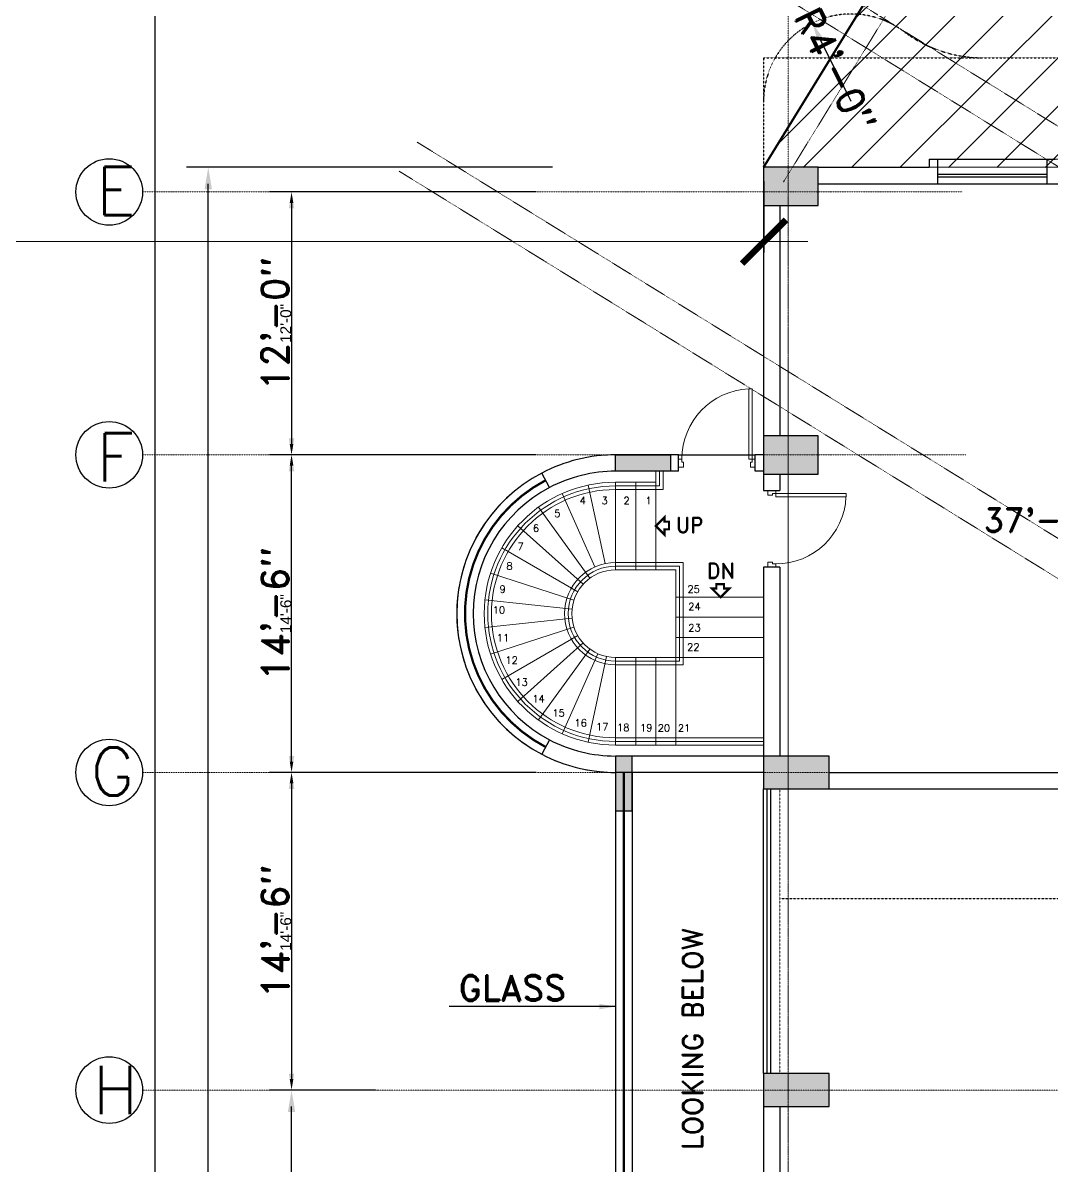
# Model space of a CAD drawing. Header units: inches. Extents: x -110725 to 51121, y 8404 to 44825.
# Drawn here: x -32664 to -32101, y 21767 to 22393 of the extents above; entities that cross this region are included whole.
import ezdxf
from ezdxf.enums import TextEntityAlignment as Align

# ---------------------------------------------------------------- set-up
doc = ezdxf.new("R2010")
doc.units = ezdxf.units.IN
doc.header["$LTSCALE"] = 0.1
doc.header["$MEASUREMENT"] = 0
doc.linetypes.add('CENTER', pattern=[2, 1.25, -0.25, 0.25, -0.25])
doc.linetypes.add('DASHED', pattern=[0.75, 0.5, -0.25])
doc.layers.get('0').update_dxf_attribs({"color": 1, "lineweight": 0})
doc.layers.get('Defpoints').update_dxf_attribs({"lineweight": 0})
for name, color, linetype, lineweight in [('CAR', 4, 'Continuous', 0), ('dim', 252, 'Continuous', 0), ('DOOR', 32, 'Continuous', 0), ('GRID', 8, 'CENTER', 0), ('stair', 5, 'Continuous', 0), ('terj block plan', 30, 'Continuous', 0), ('TEXT', 3, 'Continuous', 0), ('WALL', 7, 'Continuous', 0), ('WINDOW', 5, 'Continuous', 18)]:
    doc.layers.add(name, color=color, linetype=linetype, lineweight=lineweight)
for name, color, linetype in [('Column Hatch', 7, 'Continuous'), ('COLUMNS', 200, 'Continuous'), ('GF', 1, 'Continuous'), ('GFT', 4, 'Continuous'), ('GFW', 5, 'Continuous'), ('GREEN BELT', 80, 'Continuous'), ('HATCH SECTION', 252, 'Continuous'), ('PAIL', 10, 'Continuous')]:
    doc.layers.add(name, color=color, linetype=linetype)
doc.styles.add('EHSAN', font='arial.ttf', dxfattribs={"height": 54})
doc.styles.add('ROMAND', font='romand.shx')
doc.styles.get("Standard").update_dxf_attribs({"font": 'arial.ttf'})
doc.dimstyles.new('DIM', dxfattribs={"dimtxt": 15, "dimasz": 9, "dimexe": 0.25, "dimexo": 3, "dimgap": 0.125, "dimtad": 1, "dimdec": 3, "dimzin": 3, "dimdsep": 46, "dimlunit": 4, "dimtxsty": 'ROMAND', "dimcen": 0.125, "dimaunit": 1, "dimadec": 0, "dimazin": 0, "dimtfac": 0.75, "dimtdec": 3, "dimtix": 1, "dimtofl": 0, "dimtmove": 2, "dimatfit": 3, "dimfxl": 1, "dimtolj": 1, "dimtzin": 3, "dimarcsym": 1})
doc.dimstyles.new('DIM1', dxfattribs={"dimtxt": 54, "dimasz": 6, "dimexe": 6, "dimexo": 3, "dimgap": 1, "dimtad": 0, "dimzin": 0, "dimdsep": 46, "dimlunit": 4, "dimtxsty": 'EHSAN', "dimblk": 'ARCHTICK', "dimcen": 3, "dimdle": 6, "dimclrd": 4, "dimclre": 4, "dimclrt": 6, "dimadec": 0, "dimazin": 0, "dimtfac": 1, "dimtofl": 0, "dimtmove": 1, "dimatfit": 3, "dimldrblk": 'ARCHTICK', "dimfxl": 4, "dimtolj": 1, "dimtzin": 3, "dimlwd": -1, "dimlwe": -1, "dimarcsym": 0})

# ---------------------------------------------------------------- blocks, each defined once
blk = doc.blocks.new('*D62')
at = {"layer": 'Defpoints', "color": 0, "transparency": 16777216}
for p in [(-32517.35, 21808.28), (-32468.47, 21808.28), (-32478.92, 21634.28)]:
    blk.add_point(p, dxfattribs=at)
at = {"layer": 'dim', "color": 2, "lineweight": -2, "transparency": 16777216}
for p, q in [((-32474.47, 21808.28), (-32529.35, 21808.28)), ((-32484.92, 21634.28), (-32529.35, 21634.28))]:
    blk.add_line(p, q, dxfattribs=at)
at = {"layer": 'dim', "color": 4, "lineweight": -2, "transparency": 16777216}
blk.add_line((-32517.35, 21646.28), (-32517.35, 21796.28), dxfattribs=at)
at = {"layer": 'dim', "color": 4, "transparency": 16777216}
for points in [[(-32519.35, 21796.28), (-32515.35, 21796.28), (-32517.35, 21808.28)], [(-32519.35, 21646.28), (-32515.35, 21646.28), (-32517.35, 21634.28)]]:
    blk.add_solid(points, dxfattribs=at)
at = {"layer": 'dim', "color": 3, "transparency": 16777216, "insert": (-32523.47, 21721.28), "char_height": 12, "attachment_point": 5, "rotation": 90}
blk.add_mtext('\\A1;14\'-6"', dxfattribs=at)
blk = doc.blocks.new('*D65')
at = {"layer": 'Defpoints', "color": 0, "transparency": 16777216}
for p in [(-32380.37, 21982.28), (-32517.35, 21808.28), (-32468.47, 21808.28)]:
    blk.add_point(p, dxfattribs=at)
at = {"layer": 'dim', "color": 2, "lineweight": -2, "transparency": 16777216}
for p, q in [((-32386.37, 21982.28), (-32529.35, 21982.28)), ((-32474.47, 21808.28), (-32529.35, 21808.28))]:
    blk.add_line(p, q, dxfattribs=at)
at = {"layer": 'dim', "color": 4, "lineweight": -2, "transparency": 16777216}
blk.add_line((-32517.35, 21976.28), (-32517.35, 21814.28), dxfattribs=at)
at = {"layer": 'dim', "color": 4, "transparency": 16777216}
for points in [[(-32518.35, 21976.28), (-32516.35, 21976.28), (-32517.35, 21982.28)], [(-32518.35, 21814.28), (-32516.35, 21814.28), (-32517.35, 21808.28)]]:
    blk.add_solid(points, dxfattribs=at)
at = {"layer": 'dim', "color": 3, "transparency": 16777216, "insert": (-32520.47, 21895.28), "char_height": 6, "attachment_point": 5, "rotation": 90}
blk.add_mtext('\\A1;14\'-6"', dxfattribs=at)
blk = doc.blocks.new('*D66')
at = {"layer": 'Defpoints', "color": 0, "transparency": 16777216}
for p in [(-32517.35, 22156.28), (-32380.37, 22156.28), (-32380.37, 21982.28)]:
    blk.add_point(p, dxfattribs=at)
at = {"layer": 'dim', "color": 2, "lineweight": -2, "transparency": 16777216}
for p, q in [((-32386.37, 22156.28), (-32529.35, 22156.28)), ((-32386.37, 21982.28), (-32529.35, 21982.28))]:
    blk.add_line(p, q, dxfattribs=at)
at = {"layer": 'dim', "color": 4, "lineweight": -2, "transparency": 16777216}
blk.add_line((-32517.35, 21988.28), (-32517.35, 22150.28), dxfattribs=at)
at = {"layer": 'dim', "color": 4, "transparency": 16777216}
for points in [[(-32518.35, 22150.28), (-32516.35, 22150.28), (-32517.35, 22156.28)], [(-32518.35, 21988.28), (-32516.35, 21988.28), (-32517.35, 21982.28)]]:
    blk.add_solid(points, dxfattribs=at)
at = {"layer": 'dim', "color": 3, "transparency": 16777216, "insert": (-32520.47, 22069.28), "char_height": 6, "attachment_point": 5, "rotation": 90}
blk.add_mtext('\\A1;14\'-6"', dxfattribs=at)
blk = doc.blocks.new('*D94')
at = {"layer": 'Defpoints', "color": 0, "transparency": 16777216}
for p in [(-32562.97, 22313.78), (-32371.37, 22313.78), (-32371.37, 20755.28)]:
    blk.add_point(p, dxfattribs=at)
at = {"layer": 'dim', "color": 2, "lineweight": -2, "transparency": 16777216}
for p, q in [((-32377.37, 22313.78), (-32574.97, 22313.78)), ((-32377.37, 20755.28), (-32574.97, 20755.28))]:
    blk.add_line(p, q, dxfattribs=at)
at = {"layer": 'dim', "color": 4, "lineweight": -2, "transparency": 16777216}
blk.add_line((-32562.97, 20767.28), (-32562.97, 22301.78), dxfattribs=at)
at = {"layer": 'dim', "color": 4, "transparency": 16777216}
for points in [[(-32564.97, 22301.78), (-32560.97, 22301.78), (-32562.97, 22313.78)], [(-32564.97, 20767.28), (-32560.97, 20767.28), (-32562.97, 20755.28)]]:
    blk.add_solid(points, dxfattribs=at)
at = {"layer": 'dim', "color": 3, "transparency": 16777216, "insert": (-32573.6, 21534.53), "char_height": 12, "attachment_point": 5, "rotation": 90}
blk.add_mtext('\\A1;129\'-10{\\H0.750000x;\\S1/2;}"', dxfattribs=at)
blk = doc.blocks.new('*D101')
at = {"layer": 'Defpoints', "color": 0, "transparency": 16777216}
for p in [(-32380.37, 22300.28), (-32517.35, 22156.28), (-32380.37, 22156.28)]:
    blk.add_point(p, dxfattribs=at)
at = {"layer": 'dim', "color": 2, "lineweight": -2, "transparency": 16777216}
for p, q in [((-32386.37, 22300.28), (-32529.35, 22300.28)), ((-32386.37, 22156.28), (-32529.35, 22156.28))]:
    blk.add_line(p, q, dxfattribs=at)
at = {"layer": 'dim', "color": 4, "lineweight": -2, "transparency": 16777216}
blk.add_line((-32517.35, 22294.28), (-32517.35, 22162.28), dxfattribs=at)
at = {"layer": 'dim', "color": 4, "transparency": 16777216}
for points in [[(-32518.35, 22294.28), (-32516.35, 22294.28), (-32517.35, 22300.28)], [(-32518.35, 22162.28), (-32516.35, 22162.28), (-32517.35, 22156.28)]]:
    blk.add_solid(points, dxfattribs=at)
at = {"layer": 'dim', "color": 3, "transparency": 16777216, "insert": (-32520.47, 22228.28), "char_height": 6, "attachment_point": 5, "rotation": 90}
blk.add_mtext('\\A1;12\'-0"', dxfattribs=at)
blk = doc.blocks.new('D2')
for p, q in [((-3, 34.85), (-1.5, 34.85)), ((-3, 1.85), (-3, 34.85)), ((-1.5, 34.85), (-1.5, 1.85)), ((-34.5, 1.88), (-36, 1.88)), ((-36, 1.88), (-36, -1.88)), ((-34.5, 0.38), (-34.5, 1.88)), ((-33.75, 0.38), (-34.5, 0.38)), ((-33.75, -1.88), (-33.75, 0.38)), ((-1.5, 1.85), (-3, 1.85)), ((-2.25, 0.38), (-2.25, -1.88)), ((-1.5, 0.38), (-2.25, 0.38)), ((0, 1.88), (-1.5, 1.88)), ((-1.5, 1.88), (-1.5, 0.38)), ((0, -1.88), (0, 1.88)), ((-36, -1.88), (-33.75, -1.88)), ((-2.25, -1.88), (0, -1.88))]:
    blk.add_line(p, q)
blk.add_arc((-1.5, 1.88), 33, 92.6053, 180)
blk = doc.blocks.new('Ar')
at = {"const_width": 1.5}
blk.add_lwpolyline([(-4.5, 0), (-4.5, 3), (-1.5, 3), (-1.5, 6), (4.5, 0), (-1.5, -6), (-1.5, -2.25), (-4.5, -2.25)], close=True, dxfattribs=at)
blk = doc.blocks.new('_ArchTick')
at = {"color": 0, "linetype": 'ByBlock', "const_width": 0.15}
blk.add_lwpolyline([(-0.5, -0.5), (0.5, 0.5)], dxfattribs=at)
blk = doc.blocks.new('*D1820')
at = {"layer": 'Defpoints', "color": 0, "transparency": 16777216}
for p in [(-34505.55, 22309.46), (-32258.6, 22309.25), (-34505.55, 22273.07)]:
    blk.add_point(p, dxfattribs=at)
at = {"layer": 'dim', "color": 4, "transparency": 16777216}
for p, q in [((-34505.55, 22306.46), (-34505.55, 22267.07)), ((-32258.6, 22306.25), (-32258.6, 22267.07)), ((-34529.55, 22273.07), (-33494.26, 22273.07)), ((-32234.6, 22273.07), (-33269.89, 22273.07))]:
    blk.add_line(p, q, dxfattribs=at)
at = {"layer": 'dim', "color": 4, "transparency": 16777216, "xscale": 24, "yscale": 24, "zscale": 24, "rotation": 180}
blk.add_blockref('_ArchTick', (-34505.55, 22273.07), dxfattribs=at)
at = {"layer": 'dim', "color": 4, "transparency": 16777216, "xscale": 24, "yscale": 24, "zscale": 24}
blk.add_blockref('_ArchTick', (-32258.6, 22273.07), dxfattribs=at)
at = {"layer": 'dim', "color": 6, "transparency": 16777216, "insert": (-33382.08, 22273.07), "char_height": 54, "attachment_point": 5, "style": 'EHSAN'}
blk.add_mtext('\\A1;187\'-3"', dxfattribs=at)
blk = doc.blocks.new('*D3026')
at = {"layer": 'Defpoints', "color": 0, "transparency": 16777216}
for p in [(-32517.35, 21808.28), (-32468.47, 21808.28), (-32478.92, 21634.28)]:
    blk.add_point(p, dxfattribs=at)
at = {"layer": 'dim', "color": 0, "lineweight": -2, "transparency": 16777216}
for p, q in [((-32471.47, 21808.28), (-32517.6, 21808.28)), ((-32517.35, 21643.28), (-32517.35, 21799.28)), ((-32481.92, 21634.28), (-32517.6, 21634.28))]:
    blk.add_line(p, q, dxfattribs=at)
at = {"layer": 'dim', "color": 0, "transparency": 16777216}
for points in [[(-32518.85, 21799.28), (-32515.85, 21799.28), (-32517.35, 21808.28)], [(-32518.85, 21643.28), (-32515.85, 21643.28), (-32517.35, 21634.28)]]:
    blk.add_solid(points, dxfattribs=at)
at = {"layer": 'dim', "color": 0, "transparency": 16777216, "insert": (-32526.4, 21721.28), "char_height": 15, "attachment_point": 5, "rotation": 90, "style": 'ROMAND'}
blk.add_mtext('\\A1;14\'-6"', dxfattribs=at)
blk = doc.blocks.new('*D3029')
at = {"layer": 'Defpoints', "color": 0, "transparency": 16777216}
for p in [(-32380.37, 21982.28), (-32517.35, 21808.28), (-32468.47, 21808.28)]:
    blk.add_point(p, dxfattribs=at)
at = {"layer": 'dim', "color": 0, "lineweight": -2, "transparency": 16777216}
for p, q in [((-32383.37, 21982.28), (-32517.6, 21982.28)), ((-32517.35, 21973.28), (-32517.35, 21817.28)), ((-32471.47, 21808.28), (-32517.6, 21808.28))]:
    blk.add_line(p, q, dxfattribs=at)
at = {"layer": 'dim', "color": 0, "transparency": 16777216}
for points in [[(-32518.85, 21973.28), (-32515.85, 21973.28), (-32517.35, 21982.28)], [(-32518.85, 21817.28), (-32515.85, 21817.28), (-32517.35, 21808.28)]]:
    blk.add_solid(points, dxfattribs=at)
at = {"layer": 'dim', "color": 0, "transparency": 16777216, "insert": (-32526.4, 21895.28), "char_height": 15, "attachment_point": 5, "rotation": 90, "style": 'ROMAND'}
blk.add_mtext('\\A1;14\'-6"', dxfattribs=at)
blk = doc.blocks.new('*D3030')
at = {"layer": 'Defpoints', "color": 0, "transparency": 16777216}
for p in [(-32517.35, 22156.28), (-32380.37, 22156.28), (-32380.37, 21982.28)]:
    blk.add_point(p, dxfattribs=at)
at = {"layer": 'dim', "color": 0, "lineweight": -2, "transparency": 16777216}
for p, q in [((-32383.37, 22156.28), (-32517.6, 22156.28)), ((-32517.35, 21991.28), (-32517.35, 22147.28)), ((-32383.37, 21982.28), (-32517.6, 21982.28))]:
    blk.add_line(p, q, dxfattribs=at)
at = {"layer": 'dim', "color": 0, "transparency": 16777216}
for points in [[(-32518.85, 22147.28), (-32515.85, 22147.28), (-32517.35, 22156.28)], [(-32518.85, 21991.28), (-32515.85, 21991.28), (-32517.35, 21982.28)]]:
    blk.add_solid(points, dxfattribs=at)
at = {"layer": 'dim', "color": 0, "transparency": 16777216, "insert": (-32526.4, 22069.28), "char_height": 15, "attachment_point": 5, "rotation": 90, "style": 'ROMAND'}
blk.add_mtext('\\A1;14\'-6"', dxfattribs=at)
blk = doc.blocks.new('*D3060')
at = {"layer": 'Defpoints', "color": 0, "transparency": 16777216}
for p in [(-32562.97, 22313.78), (-32371.37, 22313.78), (-32371.37, 20755.28)]:
    blk.add_point(p, dxfattribs=at)
at = {"layer": 'dim', "color": 0, "lineweight": -2, "transparency": 16777216}
for p, q in [((-32374.37, 22313.78), (-32563.22, 22313.78)), ((-32562.97, 20764.28), (-32562.97, 22304.78)), ((-32374.37, 20755.28), (-32563.22, 20755.28))]:
    blk.add_line(p, q, dxfattribs=at)
at = {"layer": 'dim', "color": 0, "transparency": 16777216}
for points in [[(-32564.47, 22304.78), (-32561.47, 22304.78), (-32562.97, 22313.78)], [(-32564.47, 20764.28), (-32561.47, 20764.28), (-32562.97, 20755.28)]]:
    blk.add_solid(points, dxfattribs=at)
at = {"layer": 'dim', "color": 0, "transparency": 16777216, "insert": (-32576.22, 21534.53), "char_height": 15, "attachment_point": 5, "rotation": 90, "style": 'ROMAND'}
blk.add_mtext('\\A1;129\'-10{\\H0.75x;\\S1/2;}"', dxfattribs=at)
blk = doc.blocks.new('*D3067')
at = {"layer": 'Defpoints', "color": 0, "transparency": 16777216}
for p in [(-32232.16, 22392.8), (-32210.87, 22349.78)]:
    blk.add_point(p, dxfattribs=at)
at = {"layer": 'dim', "color": 0, "lineweight": -2, "transparency": 16777216}
blk.add_line((-32210.87, 22349.78), (-32228.17, 22384.73), dxfattribs=at)
at = {"layer": 'dim', "color": 0, "transparency": 16777216}
blk.add_solid([(-32226.83, 22385.4), (-32229.52, 22384.07), (-32232.16, 22392.8)], dxfattribs=at)
at = {"layer": 'dim', "color": 0, "transparency": 16777216, "insert": (-32219.39, 22366.98), "char_height": 15, "attachment_point": 5, "rotation": 296.32962, "style": 'ROMAND'}
blk.add_mtext('\\A1;R4\'-0"', dxfattribs=at)
blk = doc.blocks.new('*D3019')
at = {"layer": 'Defpoints', "color": 0, "transparency": 16777216}
for p in [(-32380.37, 22300.28), (-32517.35, 22156.28), (-32380.37, 22156.28)]:
    blk.add_point(p, dxfattribs=at)
at = {"layer": 'dim', "color": 0, "lineweight": -2, "transparency": 16777216}
for p, q in [((-32383.37, 22300.28), (-32517.6, 22300.28)), ((-32517.35, 22291.28), (-32517.35, 22165.28)), ((-32383.37, 22156.28), (-32517.6, 22156.28))]:
    blk.add_line(p, q, dxfattribs=at)
at = {"layer": 'dim', "color": 0, "transparency": 16777216}
for points in [[(-32518.85, 22291.28), (-32515.85, 22291.28), (-32517.35, 22300.28)], [(-32518.85, 22165.28), (-32515.85, 22165.28), (-32517.35, 22156.28)]]:
    blk.add_solid(points, dxfattribs=at)
at = {"layer": 'dim', "color": 0, "transparency": 16777216, "insert": (-32526.4, 22228.28), "char_height": 15, "attachment_point": 5, "rotation": 90, "style": 'ROMAND'}
blk.add_mtext('\\A1;12\'-0"', dxfattribs=at)

msp = doc.modelspace()

# ---------------------------------------------------------------- hatches: boundary and pattern name
at = {"layer": 'Column Hatch'}
for points in [[(-32228.87464, 22313.7792), (-32258.87464, 22313.7792), (-32258.87464, 22292.7792), (-32228.87464, 22292.7792)], [(-32228.87464, 22313.7792), (-32258.87464, 22313.7792), (-32258.87464, 22292.7792), (-32228.87464, 22292.7792)], [(-32228.87464, 22166.7792), (-32258.87464, 22166.7792), (-32258.87464, 22145.7792), (-32228.87464, 22145.7792)], [(-32228.87464, 22166.7792), (-32258.87464, 22166.7792), (-32258.87464, 22145.7792), (-32228.87464, 22145.7792)], [(-32228.87464, 22166.7792), (-32258.87464, 22166.7792), (-32258.87464, 22145.7792), (-32228.87464, 22145.7792)], [(-32228.87464, 22166.7792), (-32258.87464, 22166.7792), (-32258.87464, 22145.7792), (-32228.87464, 22145.7792)], [(-32339.87464, 22156.2792), (-32309.87464, 22156.2792), (-32309.87464, 22147.2792), (-32339.87464, 22147.2792)], [(-32339.87464, 22156.2792), (-32309.87464, 22156.2792), (-32309.87464, 22147.2792), (-32339.87464, 22147.2792)], [(-32339.87464, 21961.2792), (-32330.87464, 21961.2792), (-32330.87464, 21991.2792), (-32339.87464, 21991.2792)], [(-32339.87464, 21961.2792), (-32330.87464, 21961.2792), (-32330.87464, 21991.2792), (-32339.87464, 21991.2792)], [(-32222.87464, 21991.2792), (-32258.87464, 21991.2792), (-32258.87464, 21973.2792), (-32222.87464, 21973.2792)], [(-32222.87464, 21991.2792), (-32258.87464, 21991.2792), (-32258.87464, 21973.2792), (-32222.87464, 21973.2792)], [(-32222.87464, 21991.2792), (-32258.87464, 21991.2792), (-32258.87464, 21973.2792), (-32222.87464, 21973.2792)], [(-32222.87464, 21991.2792), (-32258.87464, 21991.2792), (-32258.87464, 21973.2792), (-32222.87464, 21973.2792)], [(-32222.87464, 21817.2792), (-32258.87464, 21817.2792), (-32258.87464, 21799.2792), (-32222.87464, 21799.2792)], [(-32222.87464, 21817.2792), (-32258.87464, 21817.2792), (-32258.87464, 21799.2792), (-32222.87464, 21799.2792)]]:
    msp.add_hatch(color=256, dxfattribs=at).paths.add_polyline_path(points)
at = {"layer": 'HATCH SECTION'}
h = msp.add_hatch(dxfattribs=at)
h.set_pattern_fill('ANSI31', color=256, scale=150, style=0)
h.set_pattern_definition([(45, (-38924.836, -2192.962), (-13.258252, 13.258252), [])])
h.paths.add_polyline_path([(-31443.59847, 22453.28127), (-31972.16639, 22780.13719), (-32258.87908, 22313.77199), (-31529.87464, 22313.7792)])

# ---------------------------------------------------------------- linework, layer by layer
at = {"layer": 'CAR', "linetype": 'Continuous'}
msp.add_circle((-33960.35096, 21924.4645, 27.16259), 11425.94255, dxfattribs=at)
at = {"layer": 'COLUMNS', "elevation": 1.07221}
for points in [[(-32258.87464, 22292.7792), (-32228.87464, 22292.7792), (-32228.87464, 22313.7792), (-32258.87464, 22313.7792)], [(-32258.87464, 22292.7792), (-32228.87464, 22292.7792), (-32228.87464, 22313.7792), (-32258.87464, 22313.7792)], [(-32258.87464, 22145.7792), (-32228.87464, 22145.7792), (-32228.87464, 22166.7792), (-32258.87464, 22166.7792)], [(-32258.87464, 22145.7792), (-32228.87464, 22145.7792), (-32228.87464, 22166.7792), (-32258.87464, 22166.7792)], [(-32258.87464, 22145.7792), (-32228.87464, 22145.7792), (-32228.87464, 22166.7792), (-32258.87464, 22166.7792)], [(-32258.87464, 22145.7792), (-32228.87464, 22145.7792), (-32228.87464, 22166.7792), (-32258.87464, 22166.7792)], [(-32339.87464, 22156.2792), (-32309.87464, 22156.2792), (-32309.87464, 22147.2792), (-32339.87464, 22147.2792)], [(-32339.87464, 22156.2792), (-32309.87464, 22156.2792), (-32309.87464, 22147.2792), (-32339.87464, 22147.2792)], [(-32339.87464, 21961.2792), (-32330.87464, 21961.2792), (-32330.87464, 21991.2792), (-32339.87464, 21991.2792)], [(-32339.87464, 21961.2792), (-32330.87464, 21961.2792), (-32330.87464, 21991.2792), (-32339.87464, 21991.2792)], [(-32258.87464, 21973.2792), (-32222.87464, 21973.2792), (-32222.87464, 21991.2792), (-32258.87464, 21991.2792)], [(-32258.87464, 21973.2792), (-32222.87464, 21973.2792), (-32222.87464, 21991.2792), (-32258.87464, 21991.2792)], [(-32258.87464, 21973.2792), (-32222.87464, 21973.2792), (-32222.87464, 21991.2792), (-32258.87464, 21991.2792)], [(-32258.87464, 21973.2792), (-32222.87464, 21973.2792), (-32222.87464, 21991.2792), (-32258.87464, 21991.2792)], [(-32258.87464, 21799.2792), (-32222.87464, 21799.2792), (-32222.87464, 21817.2792), (-32258.87464, 21817.2792)], [(-32258.87464, 21799.2792), (-32222.87464, 21799.2792), (-32222.87464, 21817.2792), (-32258.87464, 21817.2792)]]:
    msp.add_lwpolyline(points, close=True, dxfattribs=at)
at = {"layer": 'Defpoints', "linetype": 'Continuous', "elevation": 1.07221}
msp.add_lwpolyline([(-32258.87464, 20563.53135), (-32258.87464, 20938.2792), (-32339.86799, 20938.2792, -0.954153128), (-32347.67068, 21112.2792), (-32339.88129, 21112.99571), (-32339.88129, 21368.7792), (-32393.87464, 21368.7792), (-32393.87464, 21725.7792), (-32339.87464, 21725.7792), (-32339.87464, 21982.2792, -0.999961782), (-32339.86799, 22156.2792), (-32258.87464, 22156.2792), (-32258.87464, 22313.7792), (-31529.87464, 22313.7792), (-31529.87464, 22151.43396), (-31369.30939, 22052.13108), (-31210.40795, 22309.06271), (-28605.98551, 20698.07393, -0.732823855), (-28648.48486, 20563.53135), (-32258.87464, 20563.53135)], format="xyb", close=True, dxfattribs=at)
at = {"layer": 'GF'}
for p, q in [((-32168.12464, 22318.2792, 1.07221), (-32163.62464, 22318.2792, 1.07221)), ((-32168.12464, 22318.2792, 1.07221), (-32168.12464, 22313.7792, 1.07221)), ((-32163.62464, 22318.2792, 1.07221), (-32163.62464, 22304.7792, 1.07221)), ((-32103.62464, 22318.2792, 1.07221), (-32099.12464, 22318.2792, 1.07221)), ((-32103.62464, 22304.7792, 1.07221), (-32103.62464, 22318.2792, 1.07221)), ((-32228.87464, 22313.7792, 1.07221), (-32168.12464, 22313.7792, 1.07221)), ((-32228.87464, 22304.7792, 1.07221), (-32163.62464, 22304.7792, 1.07221)), ((-32103.62464, 22304.7792, 1.07221), (-32055.62464, 22304.7792, 1.07221)), ((-32258.87464, 22292.7792, 1.07221), (-32258.87464, 22166.7792, 1.07221)), ((-32249.87464, 22292.7792, 1.07221), (-32249.87464, 22166.7792, 1.07221)), ((-32305.37464, 22156.2792, 1.07221), (-32339.86799, 22156.2792, 1.07221)), ((-32305.37464, 22156.2792, 1.07221), (-32339.86799, 22156.2792, 1.07221)), ((-32305.37464, 22147.2792, 1.07221), (-32305.37464, 22156.2792, 1.07221)), ((-32258.87464, 22156.2792, 1.07221), (-32263.37464, 22156.2792, 1.07221)), ((-32258.87464, 22156.2792, 1.07221), (-32263.37464, 22156.2792, 1.07221)), ((-32263.37464, 22147.2792, 1.07221), (-32263.37464, 22156.2792, 1.07221)), ((-32376.1164, 22138.34477, 1.07221), (-32380.29891, 22146.31388, 1.07221)), ((-32376.1164, 22138.34477, 1.07221), (-32380.29891, 22146.31388, 1.07221)), ((-32305.37464, 22147.2792, 1.07221), (-32339.86799, 22147.2792, 1.07221)), ((-32305.37464, 22147.2792, 1.07221), (-32339.86799, 22147.2792, 1.07221)), ((-32258.87464, 22147.2792, 1.07221), (-32263.37464, 22147.2792, 1.07221)), ((-32258.87464, 22147.2792, 1.07221), (-32263.37464, 22147.2792, 1.07221)), ((-32258.87464, 22145.7792, 1.07221), (-32258.87464, 22136.7792, 1.07221)), ((-32249.87464, 22145.7792, 1.07221), (-32249.87464, 22136.7792, 1.07221)), ((-32258.87464, 22136.7792, 1.07221), (-32249.87464, 22136.7792, 1.07221)), ((-32258.87464, 22094.7792, 1.07221), (-32258.87464, 21991.2792, 1.07221)), ((-32249.87464, 22094.7792, 1.07221), (-32258.87464, 22094.7792, 1.07221)), ((-32249.87464, 22094.7792, 1.07221), (-32249.87464, 21991.2792, 1.07221)), ((-32376.1164, 22000.21363, 1.07221), (-32380.29891, 21992.24453, 1.07221)), ((-32376.1164, 22000.21363, 1.07221), (-32380.29891, 21992.24453, 1.07221)), ((-32258.87464, 21991.2792, 1.07221), (-32339.86799, 21991.2792, 1.07221)), ((-32330.87464, 21991.2792, 1.07221), (-32339.86799, 21991.2792, 1.07221)), ((-32258.87464, 21982.2792, 1.07221), (-32339.86799, 21982.2792, 1.07221)), ((-32222.87464, 21982.2792, 1.07221), (-31825.37464, 21982.2792, 1.07221)), ((-32222.87464, 21973.2792, 1.07221), (-31732.37464, 21973.2792, 1.07221)), ((-32258.87464, 21799.2792, 1.07221), (-32258.87464, 21725.7792, 1.07221)), ((-32249.87464, 21799.2792, 1.07221), (-32249.87464, 21716.7792, 1.07221))]:
    msp.add_line(p, q, dxfattribs=at)
for radius, start, end in [(87, 90, 117.69230769), (87, 90, 117.69230769), (78, 90, 117.69230769), (78, 90, 117.69230769), (78, 242.30769231, 270), (78, 242.30769231, 270), (87, 242.30769231, 270), (87, 242.30769231, 269.99562049)]:
    msp.add_arc((-32339.86799, 22069.2792, 1.07221), radius, start, end, dxfattribs=at)
at = {"layer": 'GFT'}
for centre in [(-32617.20877, 22300.2792, 1.07221), (-32617.20877, 22300.2792, 1.07221), (-32617.20877, 22156.2792, 1.07221), (-32617.20877, 22156.2792, 1.07221), (-32617.20877, 21982.2792, 1.07221), (-32617.20877, 21982.2792, 1.07221), (-32617.20877, 21808.2792, 1.07221), (-32617.20877, 21808.2792, 1.07221)]:
    msp.add_circle(centre, 18.23575, dxfattribs=at)
at = {"layer": 'GFW', "color": 2, "linetype": 'DASHED'}
for p, q in [((-32258.87464, 22373.7792), (-31529.87464, 22373.7792)), ((-32258.87464, 22373.7792), (-32258.87464, 22313.7792)), ((-32138.87464, 22373.7792, 1.07221), (-31529.87464, 22373.7792, 1.07221)), ((-32258.87464, 22349.7792, 1.07221), (-32258.87464, 22313.7792, 1.07221)), ((-32249.87464, 21913.2792), (-31538.87464, 21913.2792)), ((-32249.87464, 21913.2792, 1.07221), (-31538.87464, 21913.2792, 1.07221))]:
    msp.add_line(p, q, dxfattribs=at)
at = {"layer": 'GFW'}
for p, q in [((-32163.62464, 22318.2792), (-32103.62464, 22318.2792)), ((-32163.62464, 22318.2792, 1.07221), (-32103.62464, 22318.2792, 1.07221)), ((-32163.62464, 22310.0292), (-32103.62464, 22310.0292)), ((-32163.62464, 22310.0292, 1.07221), (-32103.62464, 22310.0292, 1.07221)), ((-32163.62464, 22308.5292), (-32103.62464, 22308.5292)), ((-32163.62464, 22308.5292, 1.07221), (-32103.62464, 22308.5292, 1.07221)), ((-32163.62464, 22304.7792), (-32103.62464, 22304.7792)), ((-32163.62464, 22304.7792, 1.07221), (-32103.62464, 22304.7792, 1.07221)), ((-32305.37464, 22156.2792), (-32263.37464, 22156.2792)), ((-32305.37464, 22156.2792, 1.07221), (-32263.37464, 22156.2792, 1.07221)), ((-32339.87464, 21982.2792), (-32339.87464, 21725.7792)), ((-32339.87464, 21982.2792, 1.07221), (-32339.87464, 21725.7792, 1.07221)), ((-32330.87464, 21982.2792), (-32330.87464, 21725.7792)), ((-32330.87464, 21982.2792, 1.07221), (-32330.87464, 21725.7792, 1.07221)), ((-32258.87464, 21817.2792), (-32258.87464, 21973.2792)), ((-32258.87464, 21817.2792, 1.07221), (-32258.87464, 21973.2792, 1.07221)), ((-32256.87464, 21817.2792), (-32256.87464, 21973.2792)), ((-32256.87464, 21817.2792, 1.07221), (-32256.87464, 21973.2792, 1.07221)), ((-32254.87464, 21817.2792), (-32254.87464, 21973.2792)), ((-32254.87464, 21817.2792, 1.07221), (-32254.87464, 21973.2792, 1.07221))]:
    msp.add_line(p, q, dxfattribs=at)
at = {"layer": 'GFW', "const_width": 1.25, "elevation": 1.07221}
msp.add_lwpolyline([(-32378.20766, 22142.32933, 0.604521074), (-32378.20766, 21996.22908, -4.057159486)], format="xyb", dxfattribs=at)
msp.add_lwpolyline([(-32378.20766, 22142.32933, 0.604521074), (-32378.20766, 21996.22908, -4.057159486)], format="xyb", dxfattribs=at)
msp.add_lwpolyline([(-32378.20766, 22142.32933, 0.604521074), (-32378.20766, 21996.22908, -4.057159486)], format="xyb", dxfattribs=at)
msp.add_lwpolyline([(-32378.20766, 22142.32933, 0.604521074), (-32378.20766, 21996.22908, -4.057159486)], format="xyb", dxfattribs=at)
msp.add_lwpolyline([(-32335.37464, 21982.2792), (-32335.37464, 21725.7792)], dxfattribs=at)
msp.add_lwpolyline([(-32335.37464, 21982.2792), (-32335.37464, 21725.7792)], dxfattribs=at)
at = {"layer": 'GFW', "color": 2, "linetype": 'DASHED'}
for centre, radius, start, end in [((-32210.87464, 22349.7792, 1.07221), 48, 53.13010235, 180), ((-32138.87464, 22445.7792, 1.07221), 72, 233.13010235, 270)]:
    msp.add_arc(centre, radius, start, end, dxfattribs=at)
at = {"layer": 'GFW'}
for radius in [87, 87, 87, 87, 78, 78, 78, 78]:
    msp.add_arc((-32339.86799, 22069.2792, 1.07221), radius, 117.69230769, 242.30769231, dxfattribs=at)
at = {"layer": 'GREEN BELT', "linetype": 'Continuous'}
msp.add_line((-32592.26926, 22653.25898), (-32592.26926, 20875.2792), dxfattribs=at)
at = {"layer": 'GRID'}
for p, q in [((-31884.51447, 22896.75186), (-32248.04343, 22305.62064)), ((-31884.51447, 22896.75186, 1.07221), (-32248.04343, 22305.62064, 1.07221)), ((-32245.37464, 21652.2792), (-32245.37464, 22517.7792)), ((-32245.37464, 21652.2792, 1.07221), (-32245.37464, 22517.7792, 1.07221)), ((-32347.5035, 22490.8161), (-28778.6211, 20283.61198)), ((-32357.36725, 22474.89692, 1.07221), (-28788.48485, 20267.6928, 1.07221)), ((-32448.49398, 22327.52213), (-28880.434, 20120.82663)), ((-32458.35773, 22311.60294, 1.07221), (-28890.29775, 20104.90745, 1.07221)), ((-32245.37464, 22312.2792), (-32245.37464, 20581.2792)), ((-32245.37464, 22312.2792, 1.07221), (-32245.37464, 20581.2792, 1.07221)), ((-32598.97302, 22300.2792), (-32150.06258, 22300.2792)), ((-32598.97302, 22300.2792, 1.07221), (-32150.06258, 22300.2792, 1.07221)), ((-32245.37464, 22204.99356), (-32245.37464, 21936.03758)), ((-32245.37464, 22204.99356), (-32245.37464, 21936.03758)), ((-32245.37464, 22204.99356, 1.07221), (-32245.37464, 21936.03758, 1.07221)), ((-32245.37464, 22204.99356, 1.07221), (-32245.37464, 21936.03758, 1.07221)), ((-32598.97302, 22156.2792), (-32148.08798, 22156.2792)), ((-32598.97302, 22156.2792, 1.07221), (-32148.08798, 22156.2792, 1.07221)), ((-32228.87464, 22156.2792), (-32399.93609, 22156.2792)), ((-32228.87464, 22156.2792, 1.07221), (-32399.93609, 22156.2792, 1.07221)), ((-31825.37464, 21982.2792), (-32598.97302, 21982.2792)), ((-31825.37464, 21982.2792, 1.07221), (-32598.97302, 21982.2792, 1.07221)), ((-31552.37464, 21808.2792), (-32598.97302, 21808.2792)), ((-31552.37464, 21808.2792, 1.07221), (-32598.97302, 21808.2792, 1.07221))]:
    msp.add_line(p, q, dxfattribs=at)
at = {"layer": 'PAIL', "const_width": 1.25, "elevation": 1.07221}
msp.add_lwpolyline([(-32258.87464, 22313.7792), (-31972.15615, 22780.15385), (-31443.59847, 22453.28127), (-31529.87464, 22313.7792)], dxfattribs=at)
msp.add_lwpolyline([(-32258.87464, 22313.7792), (-31972.15615, 22780.15385), (-31443.59847, 22453.28127), (-31529.87464, 22313.7792)], dxfattribs=at)
at = {"layer": 'stair'}
for p, q in [((-32317.86799, 22093.2792), (-32317.86799, 22147.2792)), ((-32317.86799, 22093.2792, 1.07221), (-32317.86799, 22147.2792, 1.07221)), ((-32315.86799, 22139.2792), (-32315.86799, 22147.2792)), ((-32315.86799, 22139.2792, 1.07221), (-32315.86799, 22147.2792, 1.07221)), ((-32313.86799, 22137.2792), (-32313.86799, 22147.2792)), ((-32313.86799, 22137.2792, 1.07221), (-32313.86799, 22147.2792, 1.07221)), ((-32317.86799, 22141.2792), (-32339.86799, 22141.2792)), ((-32339.86799, 22093.2792), (-32339.86799, 22141.2792)), ((-32317.86799, 22141.2792, 1.07221), (-32339.86799, 22141.2792, 1.07221)), ((-32339.86799, 22093.2792, 1.07221), (-32339.86799, 22141.2792, 1.07221)), ((-32328.86799, 22093.2792), (-32328.86799, 22141.2792)), ((-32328.86799, 22093.2792, 1.07221), (-32328.86799, 22141.2792, 1.07221)), ((-32351.25662, 22094.85848), (-32369.15303, 22135.05448)), ((-32351.25662, 22094.85848, 1.07221), (-32369.15303, 22135.05448, 1.07221)), ((-32345.68952, 22096.66734), (-32354.83764, 22139.70583)), ((-32345.68952, 22096.66734, 1.07221), (-32354.83764, 22139.70583, 1.07221)), ((-32315.86799, 22139.2792), (-32339.86799, 22139.2792)), ((-32315.86799, 22139.2792, 1.07221), (-32339.86799, 22139.2792, 1.07221)), ((-32313.86799, 22137.2792), (-32339.86799, 22137.2792)), ((-32313.86799, 22137.2792, 1.07221), (-32339.86799, 22137.2792, 1.07221)), ((-32353.97484, 22088.69561), (-32382.18853, 22127.52843)), ((-32353.97484, 22088.69561, 1.07221), (-32382.18853, 22127.52843, 1.07221)), ((-32357.70347, 22085.33834), (-32393.37442, 22117.45661)), ((-32357.70347, 22085.33834, 1.07221), (-32393.37442, 22117.45661, 1.07221)), ((-32360.6526, 22081.2792), (-32402.22182, 22105.2792)), ((-32360.6526, 22081.2792, 1.07221), (-32402.22182, 22105.2792, 1.07221)), ((-32339.86799, 22097.2792), (-32302.86799, 22097.2792)), ((-32339.86799, 22097.2792, 1.07221), (-32302.86799, 22097.2792, 1.07221)), ((-32302.86799, 22097.2792), (-32302.86799, 22041.2792)), ((-32302.86799, 22097.2792, 1.07221), (-32302.86799, 22041.2792, 1.07221)), ((-32362.69335, 22076.69561), (-32408.34406, 22091.52843)), ((-32362.69335, 22076.69561, 1.07221), (-32408.34406, 22091.52843, 1.07221)), ((-32339.86799, 22095.2792), (-32304.86799, 22095.2792)), ((-32339.86799, 22095.2792, 1.07221), (-32304.86799, 22095.2792, 1.07221)), ((-32339.86799, 22093.2792), (-32306.86799, 22093.2792)), ((-32339.86799, 22093.2792, 1.07221), (-32306.86799, 22093.2792, 1.07221)), ((-32306.86799, 22093.2792), (-32306.86799, 22045.2792)), ((-32306.86799, 22093.2792, 1.07221), (-32306.86799, 22045.2792, 1.07221)), ((-32304.86799, 22095.2792), (-32304.86799, 22043.2792)), ((-32304.86799, 22095.2792, 1.07221), (-32304.86799, 22043.2792, 1.07221)), ((-32306.86799, 22078.2792), (-32258.87464, 22078.2792)), ((-32306.86799, 22078.2792, 1.07221), (-32258.87464, 22078.2792, 1.07221)), ((-32363.73652, 22071.78789), (-32411.47357, 22076.80525)), ((-32363.73652, 22071.78789, 1.07221), (-32411.47357, 22076.80525, 1.07221)), ((-32363.73652, 22066.77052), (-32411.47357, 22061.75315)), ((-32363.73652, 22066.77052, 1.07221), (-32411.47357, 22061.75315, 1.07221)), ((-32306.86799, 22067.2792), (-32258.87464, 22067.2792)), ((-32306.86799, 22067.2792, 1.07221), (-32258.87464, 22067.2792, 1.07221)), ((-32362.69335, 22061.8628), (-32408.34406, 22047.02998)), ((-32362.69335, 22061.8628, 1.07221), (-32408.34406, 22047.02998, 1.07221)), ((-32360.6526, 22057.2792), (-32402.22182, 22033.2792)), ((-32360.6526, 22057.2792, 1.07221), (-32402.22182, 22033.2792, 1.07221)), ((-32357.70347, 22053.22007), (-32393.37442, 22021.1018)), ((-32357.70347, 22053.22007, 1.07221), (-32393.37442, 22021.1018, 1.07221)), ((-32306.86799, 22056.2792), (-32258.87464, 22056.2792)), ((-32306.86799, 22056.2792, 1.07221), (-32258.87464, 22056.2792, 1.07221)), ((-32353.97484, 22049.8628), (-32382.18853, 22011.02998)), ((-32353.97484, 22049.8628, 1.07221), (-32382.18853, 22011.02998, 1.07221)), ((-32349.62967, 22047.35411), (-32369.15303, 22003.50393)), ((-32349.62967, 22047.35411, 1.07221), (-32369.15303, 22003.50393, 1.07221)), ((-32344.85787, 22045.80366), (-32354.83764, 21998.85258)), ((-32344.85787, 22045.80366, 1.07221), (-32354.83764, 21998.85258, 1.07221)), ((-32339.86799, 21997.2792), (-32339.86799, 22045.2792)), ((-32339.86799, 22045.2792), (-32317.86799, 22045.2792)), ((-32339.86799, 21997.2792, 1.07221), (-32339.86799, 22045.2792, 1.07221)), ((-32339.86799, 22045.2792, 1.07221), (-32317.86799, 22045.2792, 1.07221)), ((-32339.86799, 22043.2792), (-32304.86799, 22043.2792)), ((-32339.86799, 22043.2792, 1.07221), (-32304.86799, 22043.2792, 1.07221)), ((-32339.86799, 22041.2792), (-32302.86799, 22041.2792)), ((-32339.86799, 22041.2792, 1.07221), (-32302.86799, 22041.2792, 1.07221)), ((-32328.86799, 21997.2792), (-32328.86799, 22045.2792)), ((-32328.86799, 21997.2792, 1.07221), (-32328.86799, 22045.2792, 1.07221)), ((-32317.86799, 21997.2792), (-32317.86799, 22045.2792)), ((-32317.86799, 22045.2792), (-32258.87464, 22045.2792)), ((-32317.86799, 21997.2792, 1.07221), (-32317.86799, 22045.2792, 1.07221)), ((-32317.86799, 22045.2792, 1.07221), (-32258.87464, 22045.2792, 1.07221)), ((-32306.86799, 21997.2792), (-32306.86799, 22045.2792)), ((-32306.86799, 21997.2792, 1.07221), (-32306.86799, 22045.2792, 1.07221)), ((-32258.87464, 22001.2792), (-32339.86799, 22001.2792)), ((-32258.87464, 22001.2792, 1.07221), (-32339.86799, 22001.2792, 1.07221)), ((-32258.87464, 21999.2792), (-32339.86799, 21999.2792)), ((-32258.87464, 21999.2792, 1.07221), (-32339.86799, 21999.2792, 1.07221)), ((-32258.87464, 21997.2792), (-32339.86799, 21997.2792)), ((-32258.87464, 21997.2792, 1.07221), (-32339.86799, 21997.2792, 1.07221))]:
    msp.add_line(p, q, dxfattribs=at)
for radius in [72, 72, 70, 70, 68, 68, 28, 28, 26, 26, 24, 24]:
    msp.add_arc((-32339.86799, 22069.2792, 1.07221), radius, 90, 270, dxfattribs=at)
at = {"layer": 'terj block plan', "linetype": 'Continuous'}
msp.add_lwpolyline([(-32258.87464, 20563.53135), (-28689.25216, 20563.53135), (-28648.48486, 20563.53135, 0.732820308), (-28605.98495, 20698.07354), (-31211.02687, 22309.44548), (-31369.30939, 22052.13108), (-31529.87464, 22151.43396), (-31529.87464, 22313.7792), (-31568.87464, 22313.7792), (-31568.87464, 22318.2792), (-32168.12464, 22318.2792), (-32168.12464, 22313.7792), (-32258.87464, 22313.7792), (-32258.87464, 22156.2792), (-32339.86799, 22156.2792, 0.999961782), (-32339.87464, 21982.2792), (-32339.87464, 21725.7792), (-32393.87464, 21725.7792), (-32393.87464, 21368.7792), (-32339.87464, 21368.7792), (-32339.88129, 21112.2792, 0.999923566), (-32339.86799, 20938.2792), (-32258.87464, 20938.2792), (-32258.87464, 20755.2792)], format="xyb", close=True, dxfattribs=at)
at = {"layer": 'WALL'}
for p, q in [((-32168.12464, 22318.2792), (-32163.62464, 22318.2792)), ((-32168.12464, 22318.2792), (-32168.12464, 22313.7792)), ((-32163.62464, 22318.2792), (-32163.62464, 22304.7792)), ((-32103.62464, 22318.2792), (-32099.12464, 22318.2792)), ((-32103.62464, 22304.7792), (-32103.62464, 22318.2792)), ((-32228.87464, 22313.7792), (-32168.12464, 22313.7792)), ((-32228.87464, 22304.7792), (-32163.62464, 22304.7792)), ((-32103.62464, 22304.7792), (-32055.62464, 22304.7792)), ((-32258.87464, 22292.7792), (-32258.87464, 22166.7792)), ((-32249.87464, 22292.7792), (-32249.87464, 22166.7792)), ((-32305.37464, 22156.2792), (-32339.86799, 22156.2792)), ((-32305.37464, 22156.2792), (-32339.86799, 22156.2792)), ((-32305.37464, 22147.2792), (-32305.37464, 22156.2792)), ((-32258.87464, 22156.2792), (-32263.37464, 22156.2792)), ((-32258.87464, 22156.2792), (-32263.37464, 22156.2792)), ((-32263.37464, 22147.2792), (-32263.37464, 22156.2792)), ((-32376.1164, 22138.34477), (-32380.29891, 22146.31388)), ((-32376.1164, 22138.34477), (-32380.29891, 22146.31388)), ((-32305.37464, 22147.2792), (-32339.86799, 22147.2792)), ((-32305.37464, 22147.2792), (-32339.86799, 22147.2792)), ((-32258.87464, 22147.2792), (-32263.37464, 22147.2792)), ((-32258.87464, 22147.2792), (-32263.37464, 22147.2792)), ((-32258.87464, 22145.7792), (-32258.87464, 22136.7792)), ((-32249.87464, 22145.7792), (-32249.87464, 22136.7792)), ((-32258.87464, 22136.7792), (-32249.87464, 22136.7792)), ((-32258.87464, 22094.7792), (-32258.87464, 21991.2792)), ((-32249.87464, 22094.7792), (-32258.87464, 22094.7792)), ((-32249.87464, 22094.7792), (-32249.87464, 21991.2792)), ((-32376.1164, 22000.21363), (-32380.29891, 21992.24453)), ((-32376.1164, 22000.21363), (-32380.29891, 21992.24453)), ((-32258.87464, 21991.2792), (-32339.86799, 21991.2792)), ((-32330.87464, 21991.2792), (-32339.86799, 21991.2792)), ((-32258.87464, 21982.2792), (-32339.86799, 21982.2792)), ((-32222.87464, 21982.2792), (-31825.37464, 21982.2792)), ((-32222.87464, 21973.2792), (-31732.37464, 21973.2792)), ((-32258.87464, 21799.2792), (-32258.87464, 21725.7792)), ((-32249.87464, 21799.2792), (-32249.87464, 21716.7792))]:
    msp.add_line(p, q, dxfattribs=at)
for radius, start, end in [(87, 90, 117.69230769), (87, 90, 117.69230769), (78, 90, 117.69230769), (78, 90, 117.69230769), (78, 242.30769231, 270), (78, 242.30769231, 270), (87, 242.30769231, 270), (87, 242.30769231, 269.99562049)]:
    msp.add_arc((-32339.86799, 22069.2792, 1.07221), radius, start, end, dxfattribs=at)
at = {"layer": 'WINDOW', "linetype": 'DASHED'}
for p, q in [((-32249.87464, 21817.2792), (-32249.87464, 21973.2792)), ((-32249.87464, 21817.2792, 1.07221), (-32249.87464, 21973.2792, 1.07221))]:
    msp.add_line(p, q, dxfattribs=at)

# ---------------------------------------------------------------- block references
at = {"layer": 'DOOR', "extrusion": (0, 0, -1), "yscale": 1.166666666666702}
for p, xscale, zscale, rotation in [((32263.37464, 22151.7792, -1.07221), -1.166666666666702, -1.166666666666702, 359.9999999999995), ((32263.37464, 22151.7792, -1.07221), -1.166666666666702, -1.166666666666702, 359.9999999999995), ((32254.37464, 22136.7792, -1.07221), 1.166666666666702, -1.166666666666703, 90), ((32254.37464, 22136.7792, -1.07221), 1.166666666666702, -1.166666666666703, 90)]:
    msp.add_blockref('D2', p, dxfattribs=dict(at, xscale=xscale, zscale=zscale, rotation=rotation))
at = {"layer": 'GF', "xscale": -0.8, "yscale": 0.8, "zscale": 0.8}
msp.add_blockref('Ar', (-32314.26799, 22117.2792, 1.07221), dxfattribs=at)
at = {"layer": 'GF', "xscale": -0.8, "yscale": 0.8, "zscale": 0.8, "rotation": 90}
msp.add_blockref('Ar', (-32282.36149, 22081.8792, 1.07221), dxfattribs=at)
at = {"layer": 'WALL', "xscale": -0.8, "yscale": 0.8, "zscale": 0.8}
msp.add_blockref('Ar', (-32314.26799, 22117.2792, 1.07221), dxfattribs=at)
at = {"layer": 'WALL', "xscale": -0.8, "yscale": 0.8, "zscale": 0.8, "rotation": 90}
msp.add_blockref('Ar', (-32282.36149, 22081.8792, 1.07221), dxfattribs=at)

# ---------------------------------------------------------------- texts
at = {"layer": 'GFT', "char_height": 26.4, "attachment_point": 1, "style": 'ROMAND'}
for s, insert in [('{\\Fsimplex|c0;E}', (-32624.32628, 22314.02291, 1.07221)), ('{\\Fsimplex|c0;E}', (-32624.32628, 22314.02291, 1.07221)), ('{\\Fsimplex|c0;F}', (-32624.1149, 22168.12039, 1.07221)), ('{\\Fsimplex|c0;F}', (-32624.1149, 22168.12039, 1.07221)), ('{\\Fsimplex|c0;G}', (-32627.32214, 21996.02291, 1.07221)), ('{\\Fsimplex|c0;G}', (-32627.32214, 21996.02291, 1.07221)), ('{\\Fsimplex|c0;H}', (-32626.22069, 21821.50654, 1.07221)), ('{\\Fsimplex|c0;H}', (-32626.22069, 21821.50654, 1.07221))]:
    msp.add_mtext_dynamic_manual_height_columns(s, width=45.4062311, gutter_width=101.66862, heights=[0], dxfattribs=dict(at, insert=insert))
at = {"layer": 'TEXT', "style": 'ROMAND'}
for s, height, p in [('4', 4, (-32357.89114, 22131.18203, 1.07221)), ('3', 4, (-32345.89114, 22131.18203, 1.07221)), ('2', 4, (-32333.89114, 22131.18203, 1.07221)), ('1', 4, (-32321.89114, 22131.18203, 1.07221)), ('5', 4, (-32371.79128, 22124.21079, 1.07221)), ('UP', 8.4, (-32299.3711, 22117.79629)), ('UP', 8.4, (-32299.3711, 22117.79629, 1.07221)), ('6', 4, (-32383.48563, 22116.08716, 1.07221)), ('7', 4, (-32391.93198, 22106.08797, 1.07221)), ('8', 4, (-32397.98763, 22095.37724, 1.07221)), ('DN', 8.4, (-32282.19864, 22092.8041)), ('DN', 8.4, (-32282.19864, 22092.8041, 1.07221)), ('9', 4, (-32401.79002, 22082.6893, 1.07221)), ('25', 4, (-32297.14749, 22082.65309, 1.07221)), ('10', 4, (-32403.77276, 22071.2792, 1.07221)), ('24', 4, (-32296.69102, 22073.16401, 1.07221)), ('23', 4, (-32296.65182, 22061.57274, 1.07221)), ('11', 4, (-32401.55855, 22056.0965, 1.07221)), ('22', 4, (-32297.32793, 22050.95675, 1.07221)), ('12', 4, (-32396.82653, 22043.74535, 1.07221)), ('13', 4, (-32391.37003, 22031.70362, 1.07221)), ('14', 4, (-32382.11963, 22022.66366, 1.07221)), ('15', 4, (-32371.12904, 22014.85028, 1.07221)), ('16', 4, (-32359.02202, 22009.40161, 1.07221)), ('17', 4, (-32347.16177, 22007.25625, 1.07221)), ('18', 4, (-32335.68941, 22006.86769, 1.07221)), ('19', 4, (-32323.15746, 22006.79219, 1.07221)), ('20', 4, (-32313.41705, 22006.62924, 1.07221)), ('21', 4, (-32302.41705, 22006.62924, 1.07221)), ('GLASS', 14, (-32396.41829, 21864.21745, 1.07221))]:
    msp.add_text(s, height=height, dxfattribs=at).set_placement(p, align=Align.MIDDLE)
for p in [(-32138.31559, 22113.93561), (-32138.31559, 22113.93561, 1.07221)]:
    msp.add_text('37\'-7½"x26\'-10½"', height=13.0534525, dxfattribs=at).set_placement(p)
for p in [(-32297.6893, 21836.32908), (-32297.6893, 21836.32908, 1.07221)]:
    msp.add_text('LOOKING BELOW', height=11.2, rotation=90, dxfattribs=at).set_placement(p, align=Align.MIDDLE)

# ---------------------------------------------------------------- dimensions: what is measured, and where the dimension line sits
at = {"layer": 'dim'}
dim = msp.add_radius_dim(center=(-32210.87464, 22349.7792, 1.07221), mpoint=(-32232.1643, 22392.79955, 1.07221), dimstyle='DIM', dxfattribs=at)
dim.commit()
dim.dimension.update_dxf_attribs({"geometry": '*D3067', "text_midpoint": (-32219.38905, 22366.98441, 1.07221), "dimtype": 164})
dim = msp.add_linear_dim(base=(-34505.55107, 22273.07379), p1=(-32258.60409, 22309.25116), p2=(-34505.55107, 22309.45613), dimstyle='DIM1', override={"dimtxt": 36, "dimasz": 24, "dimdle": 24}, dxfattribs=at)
dim.commit()
dim.dimension.update_dxf_attribs({"geometry": '*D1820', "text_midpoint": (-33382.07758, 22273.07379)})
for base, p1, p2, angle, picture, middle in [((-32562.97259, 22313.7792, 1.07221), (-32371.37464, 20755.2792, 1.07221), (-32371.37464, 22313.7792, 1.07221), 90, '*D3060', (-32576.22259, 21534.5292, 1.07221)), ((-32517.34793, 22156.2792, 1.07221), (-32380.37464, 22300.2792, 1.07221), (-32380.37464, 22156.2792, 1.07221), 270, '*D3019', (-32526.4015, 22228.2792, 1.07221)), ((-32517.34793, 22156.2792, 1.07221), (-32380.37464, 21982.2792, 1.07221), (-32380.37464, 22156.2792, 1.07221), 90, '*D3030', (-32526.4015, 22069.2792, 1.07221)), ((-32517.34793, 21808.2792, 1.07221), (-32380.37464, 21982.2792, 1.07221), (-32468.4681, 21808.2792, 1.07221), 270, '*D3029', (-32526.4015, 21895.2792, 1.07221)), ((-32517.34793, 21808.2792, 1.07221), (-32478.92495, 21634.2792, 1.07221), (-32468.4681, 21808.2792, 1.07221), 90, '*D3026', (-32526.4015, 21721.2792, 1.07221))]:
    dim = msp.add_linear_dim(base=base, p1=p1, p2=p2, angle=angle, dimstyle='DIM', dxfattribs=at)
    dim.commit()
    dim.dimension.update_dxf_attribs({"geometry": picture, "text_midpoint": middle})
for base, p1, p2, angle, override, picture, middle in [((-32562.97259, 22313.7792, 1.07221), (-32371.37464, 20755.2792, 1.07221), (-32371.37464, 22313.7792, 1.07221), 90, {"dimtxt": 12, "dimasz": 12, "dimexe": 12, "dimexo": 6, "dimtxsty": 'Standard', "dimclrd": 4, "dimclre": 2, "dimclrt": 3, "dimtmove": 1}, '*D94', (-32573.59759, 21534.5292, 1.07221)), ((-32517.34793, 22156.2792, 1.07221), (-32380.37464, 22300.2792, 1.07221), (-32380.37464, 22156.2792, 1.07221), 270, {"dimtxt": 6, "dimasz": 6, "dimexe": 12, "dimexo": 6, "dimtxsty": 'Standard', "dimclrd": 4, "dimclre": 2, "dimclrt": 3, "dimtmove": 1}, '*D101', (-32520.47293, 22228.2792, 1.07221)), ((-32517.34793, 22156.2792, 1.07221), (-32380.37464, 21982.2792, 1.07221), (-32380.37464, 22156.2792, 1.07221), 90, {"dimtxt": 6, "dimasz": 6, "dimexe": 12, "dimexo": 6, "dimtxsty": 'Standard', "dimclrd": 4, "dimclre": 2, "dimclrt": 3, "dimtmove": 1}, '*D66', (-32520.47293, 22069.2792, 1.07221)), ((-32517.34793, 21808.2792, 1.07221), (-32380.37464, 21982.2792, 1.07221), (-32468.4681, 21808.2792, 1.07221), 270, {"dimtxt": 6, "dimasz": 6, "dimexe": 12, "dimexo": 6, "dimtxsty": 'Standard', "dimclrd": 4, "dimclre": 2, "dimclrt": 3, "dimtmove": 1}, '*D65', (-32520.47293, 21895.2792, 1.07221)), ((-32517.34793, 21808.2792, 1.07221), (-32478.92495, 21634.2792, 1.07221), (-32468.4681, 21808.2792, 1.07221), 90, {"dimtxt": 12, "dimasz": 12, "dimexe": 12, "dimexo": 6, "dimtxsty": 'Standard', "dimclrd": 4, "dimclre": 2, "dimclrt": 3, "dimtmove": 1}, '*D62', (-32523.47293, 21721.2792, 1.07221))]:
    dim = msp.add_linear_dim(base=base, p1=p1, p2=p2, angle=angle, dimstyle='DIM', override=override, dxfattribs=at)
    dim.commit()
    dim.dimension.update_dxf_attribs({"geometry": picture, "text_midpoint": middle})

# ---------------------------------------------------------------- leaders
at = {"layer": 'GFT'}
msp.add_leader([(-32339.87464, 21854.0292, 1.07221), (-32431.08496, 21854.0292, 1.07221)], dimstyle='DIM', dxfattribs=at)

doc.saveas('drawing.dxf')
